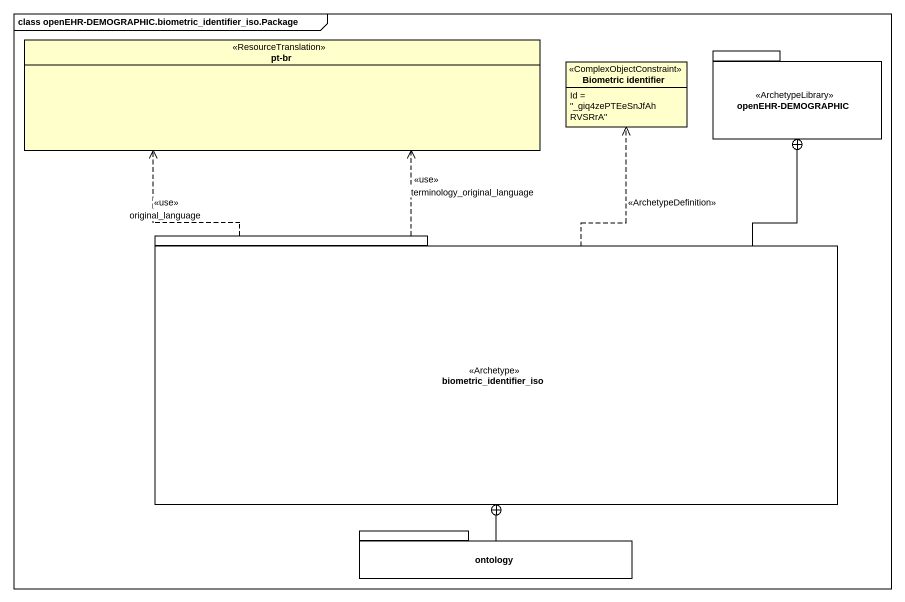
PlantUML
@startuml
mainframe class openEHR-DEMOGRAPHIC.biometric_identifier_iso.Package
hide circle
hide empty members
enum "pt-br" as pt_br <<ResourceTranslation>>
class "Biometric identifier" as Biometric_identifier <<ComplexObjectConstraint>> {
  Id = "_giq4zePTEeSnJfAhRVSRrA"
}
package "openEHR-DEMOGRAPHIC" as openEHR_DEMOGRAPHIC <<ArchetypeLibrary>> {
}
package biometric_identifier_iso <<Archetype>> {
}
package ontology {
}
biometric_identifier_iso .up.> pt_br : <<use>>\noriginal_language
biometric_identifier_iso .up.> pt_br : <<use>>\nterminology_original_language
biometric_identifier_iso .up.> Biometric_identifier : <<ArchetypeDefinition>>
biometric_identifier_iso -up-+ openEHR_DEMOGRAPHIC
ontology -up-+ biometric_identifier_iso
@enduml
